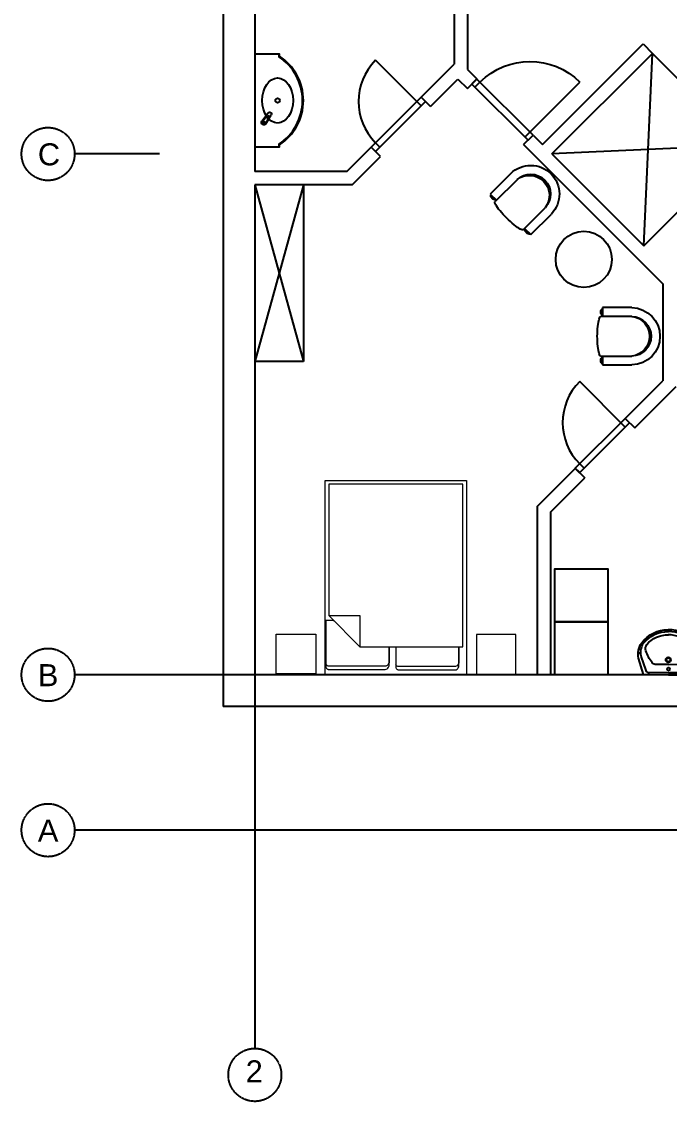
# Model space of a CAD drawing. Header units: millimetres. Extents: x -112665 to -16847, y 30630 to 100849.
# Drawn here: x -106185 to -98847, y 31699 to 43931 of the extents above; entities that cross this region are included whole.
import ezdxf

# ---------------------------------------------------------------- set-up
doc = ezdxf.new("R2010")
doc.units = ezdxf.units.MM
doc.linetypes.add('CENTER2', pattern=[1.125, 0.75, -0.125, 0.125, -0.125])
for name, color, linetype in [('axis', 40, 'CENTER2'), ('door', 251, 'Continuous'), ('furniture _san', 36, 'Continuous'), ('Stair', 250, 'Continuous'), ('wall', 5, 'Continuous')]:
    doc.layers.add(name, color=color, linetype=linetype)
doc.styles.get("Standard").update_dxf_attribs({"font": 'arial.ttf'})

# ---------------------------------------------------------------- blocks, each defined once
blk = doc.blocks.new('Door80')
for points in [[(-70, 0), (-70, 730)], [(-730, 70), (-730, 0)]]:
    blk.add_lwpolyline(points)
blk.add_lwpolyline([(-800, 0), (-800, 70), (0, 70), (0, 0)], close=True)
blk.add_arc((-70, 70), 660, 90, 180)
blk = doc.blocks.new('Door90')
for points in [[(0, 80), (-900, 80)], [(-900, 80), (-900, 0)], [(0, 0), (-900, 0)], [(-850, 80), (-850, 0)], [(-50, 80), (-50, -800)], [(0, 80), (0, 0)]]:
    blk.add_lwpolyline(points)
blk.add_arc((-50, 0), 800, 180, 270)
blk = doc.blocks.new('clab-65x60')
at = {"color": 0}
for p, q in [((-325, -304), (-325, 27)), ((-225, -324), (-225, 27)), ((225, 27), (225, -324)), ((325, 27), (325, -304)), ((-225, -304), (-325, -304)), ((325, -304), (225, -304))]:
    blk.add_line(p, q, dxfattribs=at)
for centre, radius, start, end in [((0, 21), 325, 1.005, 178.995), ((0, 21), 225, 1.4518, 178.5482), ((0, 0), 227, 6.8053, 173.1947), ((-275, -274), 50, 216.8699, 323.1301), ((275, -274), 50, 216.8699, 323.1301)]:
    blk.add_arc(centre, radius, start, end, dxfattribs=at)
blk.add_ellipse((0, -324), major_axis=(-225, 0), ratio=0.177778, start_param=0, end_param=3.141593, dxfattribs=at)
blk = doc.blocks.new('mixer4ws(plan)')
at = {"color": 0}
for p, q in [((0, 28), (117, 20)), ((0, -28), (117, -20))]:
    blk.add_line(p, q, dxfattribs=at)
for centre, radius, start, end in [((0, 0), 27.5, 45.2651, 314.7349), ((0, 0), 24.5, 55.034, 65.9105), ((15, 22), 2, 235.034, 267.8471), ((117, 0), 20, 270, 90), ((0, 0), 24.5, 294.0895, 304.966), ((15, -22), 2, 92.1529, 124.966)]:
    blk.add_arc(centre, radius, start, end, dxfattribs=at)
blk.add_ellipse((0, 0), major_axis=(90.3, 0), ratio=0.221476, start_param=4.880525, end_param=7.685846, dxfattribs=at)
blk.add_ellipse((70, 0), major_axis=(-10, 0), ratio=0.2, dxfattribs=at)
blk = doc.blocks.new('vanity unit1050')
at = {"color": 0}
for p, q in [((-270, 496), (-270, 525)), ((-270, -525), (-270, -496))]:
    blk.add_line(p, q, dxfattribs=at)
blk.add_lwpolyline([(0, -525), (0, 525), (-280, 525), (-280, 501, 0.538816), (-280, -501), (-280, -525), (0, -525)], format="xyb", dxfattribs=at)
at = {"color": 0, "ltscale": 7}
blk.add_circle((-103, 250), 12.7, dxfattribs=at)
at = {"color": 0}
blk.add_circle((-258, 0), 25, dxfattribs=at)
blk.add_arc((50, 0), 590, 122.8453, 237.1547, dxfattribs=at)
blk.add_ellipse((-258, 0), major_axis=(0, -255), ratio=0.686274, start_param=3.141593, end_param=9.424778, dxfattribs=at)
at = {"color": 0, "extrusion": (0, 0, -1), "zscale": -1, "rotation": 303.6017384872103}
blk.add_blockref('mixer4ws(plan)', (103, 250), dxfattribs=at)
blk = doc.blocks.new('wash b1')
at = {"color": 0}
for p, q in [((-311, -264), (-342, -239)), ((311, -264), (342, -239))]:
    blk.add_line(p, q, dxfattribs=at)
for points in [[(0, 0), (-279, 0, 0.349334), (-284, -4), (-338, -191, 0.210862), (-299, -365, 0.238221), (-1, -511, -0.006376)], [(-3, 0), (276, 0, -0.349334), (281, -4), (338, -191, -0.210862), (299, -365, -0.236938), (-1, -511, 0.006376)], [(0, -25), (-216, -25, 0.390337), (-256, -51), (-308, -212, 0.183446), (-282, -357, 0.232242), (0, -490, 0.646667)], [(0, -116), (-151, -119, 0.204561), (-187, -147, 0.107345), (-252, -274, 0.24654), (-242, -344, 0.234802), (1, -452, 0.791678)], [(-3, -116), (149, -119, -0.218686), (184, -142, -0.103144), (252, -274, -0.24654), (242, -344, -0.232404), (-4, -452, -0.791678)], [(-3, -25), (213, -25, -0.390337), (253, -51), (308, -212, -0.183446), (282, -357, -0.230237), (-3, -490, -0.646667)]]:
    blk.add_lwpolyline(points, format="xyb", dxfattribs=at)
for centre, radius in [((0, -66), 16), ((0, -170), 29), ((0, -170), 22)]:
    blk.add_circle(centre, radius, dxfattribs=at)
blk = doc.blocks.new('bed 1600x2200')
at = {"color": 0, "linetype": 'Continuous', "lineweight": 15, "ltscale": 0.2}
blk.add_lwpolyline([(-800, 0), (-800, 2200), (800, 2200), (800, 0)], close=True, dxfattribs=at)
for points in [[(-407, 319), (756, 319), (756, 2161), (-761, 2161), (-761, 673), (-408, 673), (-408, 319), (-761, 673)], [(-712, 616), (-705, 616), (-793, 616), (-793, 88), (-793, 85), (-790, 79), (-785, 73), (-779, 68), (-775, 65), (-771, 63), (-767, 62), (-761, 60), (-758, 60), (-122, 60), (-110, 63), (-99, 69), (-91, 75), (-85, 85), (-80, 94), (-78, 102), (-78, 319), (-78, 140), (-83, 129), (-88, 117), (-99, 106), (-108, 102), (-116, 100), (-122, 99), (-760, 99), (-769, 99), (-776, 103), (-783, 108), (-788, 114), (-792, 121), (-793, 122)], [(-2, 317), (-2, 317), (-2, 317), (-2, 83), (-2, 80), (1, 74), (6, 68), (12, 63), (16, 60), (20, 58), (24, 57), (30, 55), (33, 55), (669, 55), (681, 58), (692, 64), (700, 70), (706, 80), (711, 89), (713, 97), (713, 314), (713, 135), (708, 124), (703, 112), (692, 101), (683, 97), (675, 95), (669, 94), (31, 94), (22, 94), (15, 98), (8, 103), (3, 109), (-1, 116), (-2, 117)]]:
    blk.add_lwpolyline(points, dxfattribs=at)
at = {"color": 0, "linetype": 'Continuous', "lineweight": 15, "ltscale": 0.13}
for points in [[(-1356, 12), (-1356, 461), (-907, 461), (-907, 12)], [(1360, 8), (1360, 458), (911, 458), (911, 8)]]:
    blk.add_lwpolyline(points, close=True, dxfattribs=at)

msp = doc.modelspace()

# ---------------------------------------------------------------- linework, layer by layer
at = {"layer": 'axis'}
for p, q in [((-104623, 42431), (-105585, 42431)), ((-86097, 36531), (-105585, 36531)), ((-103543, 36531), (-103543, 32299)), ((-86097, 34771), (-105585, 34771))]:
    msp.add_line(p, q, dxfattribs=at)
at = {"layer": 'axis', "color": 3}
for centre in [(-105885, 42431), (-105885, 36531), (-105885, 34771), (-103543, 31999)]:
    msp.add_circle(centre, 300, dxfattribs=at)
at = {"layer": 'furniture _san'}
for p, q in [((-103543, 42082), (-103543, 40082)), ((-102993, 42082), (-103543, 42082)), ((-102993, 42082), (-103543, 40082)), ((-103543, 42082), (-102993, 40082)), ((-102993, 42082), (-102993, 40082)), ((-102993, 40082), (-103543, 40082))]:
    msp.add_line(p, q, dxfattribs=at)
for points in [[(-99545, 37131), (-100145, 37131), (-100145, 37731), (-99545, 37731)], [(-99545, 36531), (-100145, 36531), (-100145, 37131), (-99545, 37131)]]:
    msp.add_lwpolyline(points, close=True, dxfattribs=at)
msp.add_circle((-99817, 41237), 318, dxfattribs=at)
at = {"layer": 'Stair'}
for points in [[(-99138, 41390), (-99038, 43571)], [(-97997, 42531), (-99038, 43571)], [(-97997, 42531), (-100178, 42431)]]:
    msp.add_lwpolyline(points, dxfattribs=at)
at = {"layer": 'wall'}
msp.add_line((-103903, 50381), (-103903, 36171), dxfattribs=at)
for points in [[(-103543, 44879), (-103543, 42234)], [(-101286, 44879), (-101286, 43450)], [(-101134, 44879), (-101134, 43387)], [(-100286, 42538), (-99145, 43679)], [(-99145, 43679), (-99038, 43571)], [(-100178, 42431), (-99038, 43571)], [(-101660, 43076), (-101286, 43450)], [(-101134, 43387), (-101028, 43281)], [(-101553, 42968), (-101242, 43279)], [(-101242, 43279), (-101136, 43173)], [(-101136, 43173), (-101028, 43281)], [(-101553, 42968), (-101660, 43076)], [(-100499, 42537), (-100392, 42644)], [(-100392, 42644), (-100286, 42538)], [(-102502, 42234), (-102226, 42510)], [(-102118, 42403), (-102226, 42510)], [(-100499, 42537), (-98923, 40961)], [(-99138, 41390), (-97997, 42531)], [(-102439, 42082), (-102118, 42403)], [(-100178, 42431), (-99138, 41390)], [(-102502, 42234), (-103543, 42234)], [(-103543, 42082), (-103543, 36531)], [(-102439, 42082), (-103543, 42082)], [(-98923, 40961), (-98923, 39860)], [(-99348, 39436), (-98923, 39860)], [(-99240, 39329), (-98771, 39797)], [(-99348, 39436), (-99240, 39329)], [(-100347, 38437), (-99913, 38870)], [(-99913, 38870), (-99806, 38763)], [(-100195, 38374), (-99806, 38763)], [(-100347, 38437), (-100347, 36531)], [(-100195, 38374), (-100195, 36531)], [(-100347, 36531), (-103543, 36531)], [(-98195, 36531), (-100195, 36531)], [(-98403, 36171), (-103903, 36171)]]:
    msp.add_lwpolyline(points, dxfattribs=at)

# ---------------------------------------------------------------- block references
at = {"layer": 'door', "xscale": -1, "rotation": 135.0000000002948}
msp.add_blockref('Door90', (-100392, 42644), dxfattribs=at)
at = {"layer": 'door', "rotation": 44.99999999970522}
for p in [(-101611, 43026), (-99298, 39387)]:
    msp.add_blockref('Door80', p, dxfattribs=at)
at = {"layer": 'furniture _san'}
for name, p, rotation in [('vanity unit1050', (-103543, 43037), 180), ('wash b1', (-98859, 36531), 180.3716139733379)]:
    msp.add_blockref(name, p, dxfattribs=dict(at, rotation=rotation))
at = {"layer": 'furniture _san', "xscale": -1}
for p, rotation in [((-100433, 41962), 315.0000000002948), ((-99300, 40366), 270)]:
    msp.add_blockref('clab-65x60', p, dxfattribs=dict(at, rotation=rotation))
at = {"layer": 'furniture _san'}
msp.add_blockref('bed 1600x2200', (-101945, 36531), dxfattribs=at)

# ---------------------------------------------------------------- texts
at = {"layer": 'axis', "color": 3, "char_height": 250, "width": 4000, "attachment_point": 1}
for s, insert in [('C', (-106001, 42552)), ('B', (-106001, 36652)), ('{\\fArial|b0|i0|c204|p34;А}', (-106001, 34892)), ('2', (-103647, 32164))]:
    msp.add_mtext(s, dxfattribs=dict(at, insert=insert))

doc.saveas('drawing.dxf')
